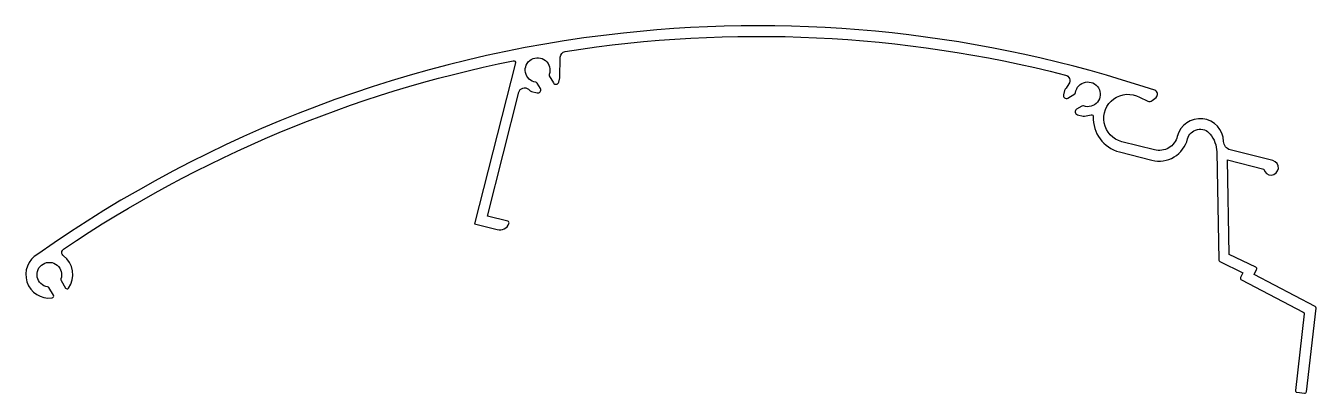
# Model space of a CAD drawing. Extents: x 635 to 854, y 626 to 689.
import ezdxf

# ---------------------------------------------------------------- set-up
doc = ezdxf.new("R2010")
doc.units = 0
doc.layers.get('0').update_dxf_attribs({"linetype": 'CONTINUOUS'})

msp = doc.modelspace()

# ---------------------------------------------------------------- linework, layer by layer
msp.add_lwpolyline([(636.77, 649.76, 0.819019), (639.22, 642.31, 0.542484), (639.45, 642.76), (638.67, 644.06, 0.227735), (638.46, 644.2, -2.849), (640.71, 645.54, 0.227735), (640.74, 645.28), (641.51, 643.99, 0.542484), (642.01, 643.97, 0.405921), (641.15, 649.48, -0.51486), (641.18, 650.62, -0.099233), (717.61, 682.66, -0.55233), (717.96, 682.29), (711.01, 654.93), (714.89, 653.95, 0.372825), (716.88, 654.95, 0.45685), (716.68, 655.35), (713.2, 656.23), (718.55, 677.31, -0.555911), (720.17, 677.82), (720.49, 677.55, 0.115176), (720.69, 677.44), (721.66, 677.2, 0.668179), (722.22, 677.94), (721.67, 678.86, 0.227735), (721.45, 679, -2.849), (723.71, 680.34, 0.227735), (723.73, 680.09), (724.43, 678.9, 0.668179), (725.35, 679.04), (725.53, 679.75), (725.6, 683.28, -0.363273), (726.44, 684.25, -0.102011), (811.46, 680.24, -0.514919), (812.05, 678.72), (811.58, 678, 0.160547), (811.31, 677.58), (811.13, 676.87, 0.668179), (811.87, 676.32), (813.05, 677.02, 0.227735), (813.19, 677.24, -2.849), (814.54, 674.98, 0.227735), (814.28, 674.96), (813.36, 674.41, 0.668179), (813.49, 673.49), (814.46, 673.25, 0.115176), (814.69, 673.24), (815.84, 673.49, -0.491984), (816.2, 673.18, 0.353809), (820.63, 667.14), (826.15, 665.74, 0.414214), (832.23, 669.36, -0.617496), (836.07, 670.2, -0.166876), (837.18, 667.15), (837.53, 648.75, 0.283757), (837.7, 648.49), (841.64, 646.6), (841.24, 645.77, 0.40452), (841.37, 645.37), (851.9, 639.9, -0.31143), (852.06, 639.6), (850.55, 626.58, 0.414214), (850.81, 626.25), (852.1, 626.1, 0.414214), (852.43, 626.36), (854.09, 640.57, 0.31143), (853.93, 640.87), (843.54, 646.27), (843.96, 647.16, 0.414214), (843.82, 647.56), (839.31, 649.71), (839.01, 665.78), (845.19, 664.21, 1.802121), (846.72, 665.68), (839.49, 667.51, -0.335437), (838.36, 668.93, 0.870616), (830.48, 669.8, -0.414214), (826.6, 667.49), (821.07, 668.89, -1.13639), (824.06, 676.45), (825.48, 675.8, 0.29025), (826.22, 675.89), (826.87, 676.44, 0.587106), (826.65, 677.64, 0.108057), (736.32, 687.38, 0.127144)], format="xyb", close=True)

doc.saveas('drawing.dxf')
